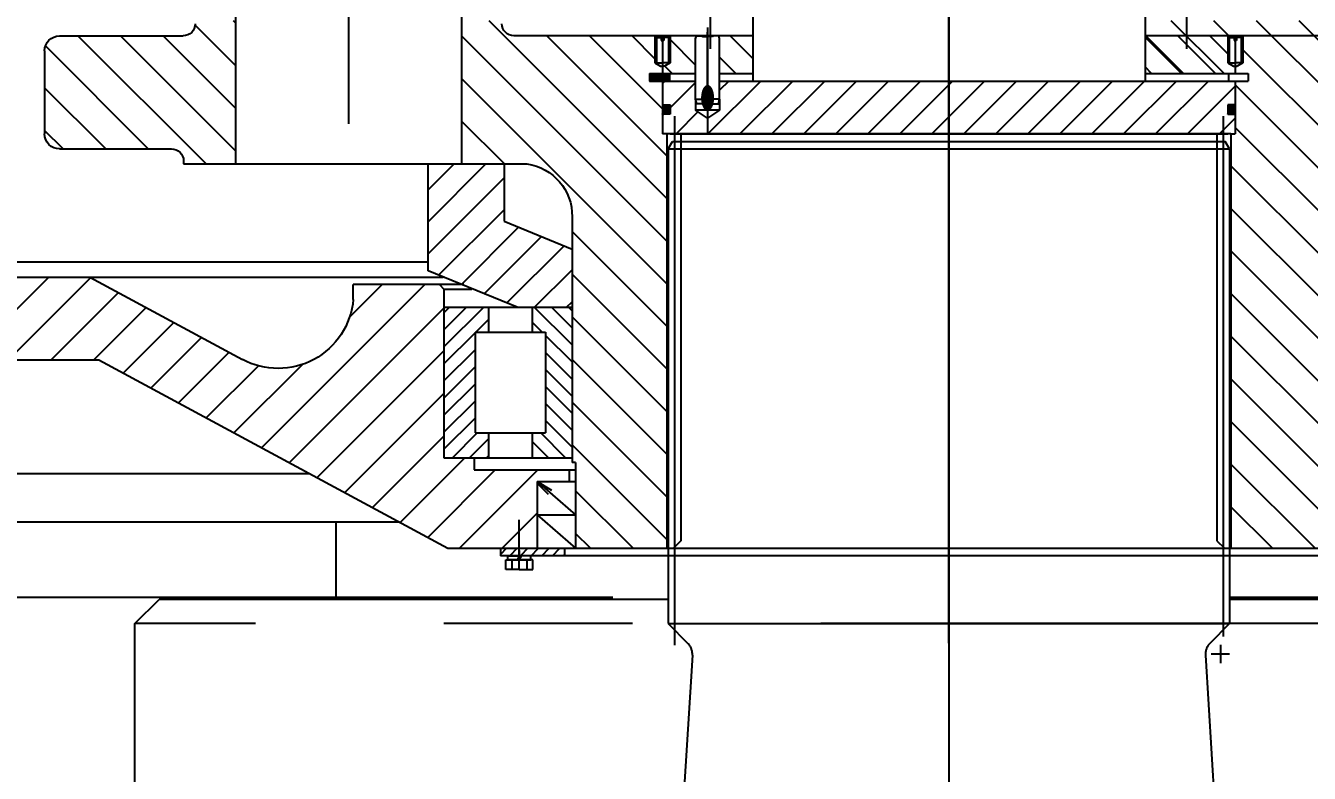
# Model space of a CAD drawing. Header units: millimetres. Extents: x 0 to 21000, y 0 to 14850.
# Drawn here: x 4313 to 5165, y 4808 to 5304 of the extents above; entities that cross this region are included whole.
import ezdxf
from ezdxf.enums import TextEntityAlignment as Align

# ---------------------------------------------------------------- set-up
doc = ezdxf.new("R2010")
doc.units = ezdxf.units.MM
doc.header["$LTSCALE"] = 500
for name, pattern in [('F', [0.75, 0.5, -0.25]), ('G', [2, 1.25, -0.25, 0.25, -0.25]), ('K', [2.5, 1.25, -0.25, 0.25, -0.25, 0.25, -0.25])]:
    doc.linetypes.add(name, pattern=pattern)
for name, color, linetype in [('01', 7, 'Continuous'), ('02', 1, 'Continuous'), ('04', 2, 'F'), ('05', 4, 'G'), ('07', 6, 'K'), ('08', 1, 'Continuous'), ('11', 3, 'Continuous')]:
    doc.layers.add(name, color=color, linetype=linetype)
doc.styles.get("Standard").update_dxf_attribs({"font": 'isocp', "width": 0.707, "bigfont": 'intecad.shx'})
doc.dimstyles.new('INTE', dxfattribs={"dimscale": 50, "dimtxt": 6, "dimasz": 3, "dimexe": 3, "dimexo": 0, "dimgap": 1, "dimtad": 1, "dimdec": 1, "dimdsep": 46, "dimtxsty": 'Standard', "dimcen": 0, "dimclrd": 1, "dimclre": 1, "dimclrt": 3, "dimaunit": 1, "dimadec": 0, "dimazin": 0, "dimtfac": 1, "dimtdec": 1, "dimtmove": 0, "dimatfit": 0, "dimfxl": 0, "dimarcsym": 0})
pattern_1 = [(45, (-4234.459, 16441.764), (-14.14214, 14.14214), [])]
pattern_2 = [(135, (-7977.256, 11116.509), (-10.6066, -10.6066), [])]
pattern_3 = [(45, (-7977.25642, 11116.50903), (-0.0707106781, 0.0707106781), [])]

# ---------------------------------------------------------------- blocks, each defined once
blk = doc.blocks.new('*U209')
at = {"layer": '01'}
for p, q in [((-7.7, 2.6), (-7.7, 0)), ((0, 2.6), (-7.7, 2.6)), ((-7.7, 0), (0, 0)), ((0, 0), (-1.5, 2.6)), ((0, 2.6), (1.5, 0)), ((0, 2.6), (7.7, 2.6)), ((7.7, 0), (0, 0)), ((7.7, 2.6), (7.7, 0))]:
    blk.add_line(p, q, dxfattribs=at)
at = {"layer": '05'}
blk.add_line((0, 4.7), (0, -2.1), dxfattribs=at)
blk = doc.blocks.new('FDSDSDFG')
at = {"layer": '02'}
h = blk.add_hatch(dxfattribs=at)
h.set_pattern_fill('_USER', color=256, scale=20, angle=135, style=0, pattern_type=0)
h.set_pattern_definition([(135, (-7977.256, 11116.51), (-14.142136, -14.142136), [])])
h.paths.add_polyline_path([(-3582.28, 14442.96), (-3584.98, 14442.96, -0.414214), (-3604.98, 14462.96), (-3604.98, 14482.96), (-3616.85, 14482.96), (-3616.85, 14507.96), (-3640.76, 14507.96), (-3640.76, 14532.96), (-3641.76, 14532.96), (-3641.76, 14507.96), (-3641.76, 14457.96), (-3644.16, 14457.96), (-3644.16, 14447.96), (-3653.76, 14442.42), (-3663.36, 14447.96), (-3663.36, 14457.96), (-3665.76, 14457.96), (-3665.76, 14507.96), (-3679.98, 14507.96), (-3679.98, 14372.37), (-3582.28, 14344.93)])
h.paths.add_polyline_path([(-3582.28, 14344.93), (-3679.98, 14372.37), (-3679.98, 14007.96), (-3694.38, 14007.96), (-3694.38, 13942.96), (-3645.09, 13942.96), (-3644.46, 13943.22), (-3644.46, 13971.96), (-3644.46, 13978.66), (-3642.46, 13978.66), (-3642.46, 13985.86), (-3634.46, 13991.17), (-3626.46, 13985.86), (-3626.46, 13978.66), (-3624.46, 13978.66), (-3624.46, 13971.96), (-3624.46, 13951.49), (-3607.48, 13958.51), (-3607.48, 13972.96), (-3594.98, 13972.96), (-3594.98, 14117.96, -0.308559), (-3582.28, 14136.58)])
h.paths.add_polyline_path([(-3736.38, 14007.96), (-3764.98, 14007.96), (-3764.98, 13942.96), (-3736.38, 13942.96)])
h.paths.add_polyline_path([(-2194.98, 14490.75), (-2209.2, 14493.73), (-2209.2, 14457.96), (-2211.6, 14457.96), (-2211.6, 14447.96), (-2221.2, 14442.42), (-2230.8, 14447.96), (-2230.8, 14457.96), (-2233.2, 14457.96), (-2233.2, 14498.77), (-2258.03, 14503.98), (-2258.03, 14482.96), (-2269.98, 14482.96), (-2269.98, 14462.96, -0.414214), (-2289.98, 14442.96), (-2292.68, 14442.96), (-2292.68, 14252.66), (-2194.98, 14224.56)])
h.paths.add_polyline_path([(-2194.98, 14224.56), (-2292.68, 14252.66), (-2292.68, 14197.15), (-2194.98, 14151.97)])
h.paths.add_polyline_path([(-2292.68, 14197.15), (-2292.68, 14136.58, -0.308559), (-2279.98, 14117.96), (-2279.98, 14061.64), (-2194.98, 14016.12), (-2194.98, 14151.97)])
h.paths.add_polyline_path([(-2279.98, 14061.64), (-2279.98, 13972.96), (-2267.48, 13972.96), (-2267.48, 13942.96), (-2250.5, 13942.96), (-2250.5, 13971.96), (-2250.5, 13978.66), (-2248.5, 13978.66), (-2248.5, 13985.86), (-2240.5, 13991.17), (-2232.5, 13985.86), (-2232.5, 13978.66), (-2230.5, 13978.66), (-2230.5, 13971.96), (-2230.5, 13942.96), (-2180.58, 13942.96), (-2180.58, 14007.96), (-2194.98, 14007.96), (-2194.98, 14016.12)])
h.paths.add_polyline_path([(-2109.98, 14007.96), (-2138.58, 14007.96), (-2138.58, 13985.92), (-2109.98, 13970.6)])
h.paths.add_polyline_path([(-2138.58, 13985.92), (-2138.58, 13942.96), (-2109.98, 13942.96), (-2109.98, 13970.6)])
h.paths.add_polyline_path([(-2255.74, 14348.34), (-2240.56, 14348.34), (-2240.56, 14368.03), (-2255.74, 14368.03)], flags=24)
at = {"layer": '02', "linetype": 'Continuous'}
h = blk.add_hatch(dxfattribs=at)
h.set_pattern_fill('_USER', color=1, scale=20, angle=45, style=0, pattern_type=0)
h.set_pattern_definition(pattern_1)
h.paths.add_polyline_path([(-3260.78, 14452.96), (-3191.48, 14452.96), (-3191.48, 14529.96), (-3223.29, 14529.96, -0.414214), (-3226.29, 14532.96), (-3256.78, 14532.96), (-3255.78, 14531.96), (-3255.78, 14508.12), (-3259.53, 14505.96), (-3260.78, 14505.96)])
h.paths.add_polyline_path([(-3260.78, 14132.96), (-3260.78, 14037.96), (-3217.48, 14037.96, -0.133436), (-3200.75, 14030.9), (-3132.48, 14107.86), (-3132.48, 14121.96), (-3131.48, 14122.96), (-3128.28, 14122.96), (-3128.28, 14119.96), (-3127.48, 14119.96), (-3126.68, 14119.96), (-3126.68, 14122.96), (-3123.48, 14122.96), (-3122.48, 14121.96), (-3122.48, 14105.12), (-3126.23, 14102.96), (-3127.48, 14102.96), (-3127.48, 14097.96), (-3067.63, 14097.96), (-3067.63, 14132.96), (-3225.75, 14132.96)])
h.paths.add_polyline_path([(-3127.48, 14069.18), (-3127.48, 14092.96), (-3131.08, 14092.96), (-3187.48, 14002.78), (-3187.48, 13914.62)])
h.paths.add_polyline_path([(-3131.08, 14092.96), (-3136.06, 14092.96), (-3136.06, 14097.96), (-3127.48, 14097.96), (-3127.48, 14102.96), (-3128.73, 14102.96), (-3132.48, 14105.12), (-3132.48, 14107.86), (-3200.75, 14030.9, -0.235794), (-3187.48, 14002.96), (-3187.48, 14002.78)])
h.paths.add_polyline_path([(-3187.48, 13914.62), (-3187.48, 13839.96), (-3185.13, 13839.96), (-3185.13, 13782.96), (-3124.63, 13782.96), (-3124.63, 14057.96), (-3127.48, 14057.96), (-3127.48, 14069.18)])
h.paths.add_polyline_path([(-3527.48, 14122.96, 0.414214), (-3537.48, 14112.96), (-3537.48, 14057.96, 0.414214), (-3527.48, 14047.96), (-3453.21, 14047.96, -0.393493), (-3445.23, 14040.53), (-3410.78, 14053.03), (-3410.78, 14132.96), (-3437.51, 14132.96), (-3437.51, 14130.96, -0.414214), (-3445.51, 14122.96)])
h.paths.add_polyline_path([(-3437.51, 14452.96), (-3410.78, 14452.96), (-3410.78, 14505.96), (-3412.03, 14505.96), (-3415.78, 14508.12), (-3415.78, 14531.96), (-3414.78, 14532.96), (-3436.97, 14532.96, -0.414214), (-3439.97, 14529.96), (-3525.37, 14529.96), (-3526.47, 14529.96), (-3537.48, 14523.85), (-3537.48, 14479.87)])
h.paths.add_polyline_path([(-3136.72, 14086.18), (-3121.55, 14086.18), (-3121.55, 14105.87), (-3136.72, 14105.87)], flags=25)
h.paths.add_polyline_path([(-3132.92, 14106.26), (-3117.75, 14106.26), (-3117.75, 14125.96), (-3132.92, 14125.96)], flags=25)
h.paths.add_polyline_path([(-3085.36, 14098.29), (-3070.19, 14098.29), (-3070.19, 14117.98), (-3085.36, 14117.98)], flags=24)
h.paths.add_polyline_path([(-3132.53, 14065.33), (-3117.36, 14065.33), (-3117.36, 14085.02), (-3132.53, 14085.02)], flags=25)
h = blk.add_hatch(dxfattribs=at)
h.set_pattern_fill('_USER', color=1, scale=20, angle=45, style=0, pattern_type=0)
h.set_pattern_definition(pattern_1)
h.paths.add_polyline_path([(-2337.48, 14479.87), (-2337.48, 14504.46), (-2450.57, 14532.96), (-2460.18, 14532.96), (-2459.18, 14531.96), (-2459.18, 14508.12), (-2462.93, 14505.96), (-2464.18, 14505.96), (-2464.18, 14504.58), (-2464.18, 14452.96), (-2437.45, 14452.96)])
h.paths.add_polyline_path([(-2337.48, 14504.46), (-2337.48, 14524.96, 0.414214), (-2342.48, 14529.96), (-2352.99, 14529.96), (-2434.99, 14529.96, -0.414214), (-2437.99, 14532.96), (-2450.57, 14532.96)])
h.paths.add_polyline_path([(-2429.45, 14122.96, -0.414214), (-2437.45, 14130.96), (-2437.45, 14132.96), (-2464.18, 14132.96), (-2464.18, 14037.96), (-2429.75, 14037.96), (-2429.75, 14039.96, -0.414214), (-2421.75, 14047.96), (-2347.48, 14047.96, 0.414214), (-2337.48, 14057.96), (-2337.48, 14085.84), (-2399.76, 14122.96)])
h.paths.add_polyline_path([(-2399.76, 14122.96), (-2337.48, 14085.84), (-2337.48, 14112.96, 0.414214), (-2347.48, 14122.96)], flags=16)
h.paths.add_polyline_path([(-2614.18, 14505.96), (-2615.43, 14505.96), (-2619.18, 14508.12), (-2619.18, 14531.96), (-2618.18, 14532.96), (-2656.97, 14532.96, -0.414214), (-2659.97, 14529.96), (-2683.48, 14529.96), (-2683.48, 14452.96), (-2614.18, 14452.96)])
h.paths.add_polyline_path([(-2657.48, 14037.96), (-2614.18, 14037.96), (-2614.18, 14132.96), (-2640.91, 14132.96), (-2640.91, 14130.96, -0.41727), (-2648.99, 14122.96), (-2742.48, 14122.96), (-2742.48, 14105.12), (-2746.23, 14102.96), (-2747.48, 14102.96), (-2747.48, 14097.96), (-2738.89, 14097.96), (-2738.89, 14092.96), (-2747.48, 14092.96), (-2747.48, 14057.96), (-2750.33, 14057.96), (-2750.33, 13959.56), (-2710.94, 13782.96), (-2689.83, 13782.96), (-2689.83, 13839.96), (-2687.48, 13839.96), (-2687.48, 14002.96, -0.381225)])
h.paths.add_polyline_path([(-2750.33, 13959.56), (-2750.33, 13782.96), (-2710.94, 13782.96)])
h.paths.add_polyline_path([(-2408.74, 14469.25), (-2393.57, 14469.25), (-2393.57, 14488.94), (-2408.74, 14488.94)], flags=24)
h.paths.add_polyline_path([(-2665.84, 14072.96), (-2665.84, 14041.85), (-2701.84, 14041.85), (-2701.84, 14072.96)], flags=24)
h = blk.add_hatch(dxfattribs=at)
h.set_pattern_fill('_USER', color=1, scale=15, angle=45, style=0, pattern_type=0)
h.set_pattern_definition([(45, (-7977.256, 11116.509), (-10.6066, 10.6066), [])])
h.paths.add_polyline_path([(-3122.48, 14105.12), (-3126.23, 14102.96), (-3127.48, 14102.96), (-3127.48, 14097.96), (-3067.63, 14097.96), (-3067.63, 14122.96), (-3122.48, 14122.96)])
h.paths.add_polyline_path([(-2785.4, 14120.96), (-2784.87, 14122.96), (-2807.33, 14122.96), (-2807.33, 14097.96), (-2785.4, 14097.96)])
h.paths.add_polyline_path([(-2769.4, 14097.96), (-2747.48, 14097.96), (-2747.48, 14099.72), (-2747.48, 14102.96), (-2748.73, 14102.96), (-2752.48, 14105.12), (-2752.48, 14122.96), (-2769.94, 14122.96), (-2769.4, 14120.96)])
h.paths.add_polyline_path([(-3132.92, 14106.26), (-3117.75, 14106.26), (-3117.75, 14125.96), (-3132.92, 14125.96)], flags=9)
h.paths.add_polyline_path([(-3136.72, 14086.18), (-3121.55, 14086.18), (-3121.55, 14105.87), (-3136.72, 14105.87)], flags=9)
h.paths.add_polyline_path([(-3085.36, 14098.29), (-3070.19, 14098.29), (-3070.19, 14117.98), (-3085.36, 14117.98)], flags=24)
h = blk.add_hatch(dxfattribs=at)
h.set_pattern_fill('_USER', color=1, scale=15, angle=135, style=0, pattern_type=0)
h.set_pattern_definition(pattern_2)
h.paths.add_polyline_path([(-3127.48, 14092.96), (-3127.48, 14077.12), (-3122.48, 14077.12), (-3122.48, 14071.12), (-3126.72, 14071.12), (-3127.48, 14069.18), (-3127.48, 14057.96), (-3124.63, 14057.96), (-3078.72, 14057.96), (-3078.4, 14092.96)])
h.paths.add_polyline_path([(-3078.4, 14092.96), (-3078.72, 14057.96), (-2937.48, 14057.96), (-2937.48, 14092.96)])
h.paths.add_polyline_path([(-2937.48, 14092.96), (-2937.48, 14057.96), (-2777.4, 14057.96), (-2777.4, 14068.27), (-2785.4, 14073.58), (-2785.4, 14080.96), (-2785.4, 14092.96)])
h.paths.add_polyline_path([(-2752.48, 14071.12), (-2752.48, 14077.12), (-2747.48, 14077.12), (-2747.48, 14092.96), (-2769.4, 14092.96), (-2769.4, 14080.96), (-2769.4, 14073.58), (-2774.94, 14069.9), (-2772.27, 14057.96), (-2747.48, 14057.96), (-2747.48, 14071.12)])
h.paths.add_polyline_path([(-3136.72, 14086.18), (-3121.55, 14086.18), (-3121.55, 14105.87), (-3136.72, 14105.87)], flags=9)
h.paths.add_polyline_path([(-3132.53, 14065.33), (-3117.36, 14065.33), (-3117.36, 14085.02), (-3132.53, 14085.02)], flags=9)
h.paths.add_polyline_path([(-2980.3, 14068.39), (-2965.13, 14068.39), (-2965.13, 14088.08), (-2980.3, 14088.08)], flags=24)
h = blk.add_hatch(dxfattribs=at)
h.set_pattern_fill('_USER', color=1, scale=0.1, angle=45, style=0, pattern_type=0)
h.set_pattern_definition(pattern_3)
h.paths.add_polyline_path([(-2752.08, 14097.96), (-2752.08, 14092.96), (-2738.89, 14092.96), (-2738.89, 14097.96)])
h.paths.add_polyline_path([(-3136.72, 14086.18), (-3121.55, 14086.18), (-3121.55, 14105.87), (-3136.72, 14105.87)], flags=9)
at = {"layer": '02'}
h = blk.add_hatch(dxfattribs=at)
h.set_pattern_fill('_USER', color=256, scale=0.1, angle=45, style=0, pattern_type=0)
h.set_pattern_definition(pattern_3)
h.paths.add_polyline_path([(-3122.48, 14077.12), (-3127.48, 14077.12), (-3127.48, 14071.12), (-3122.48, 14071.12)])
h = blk.add_hatch(dxfattribs=at)
h.set_pattern_fill('_USER', color=256, scale=0.1, angle=45, style=0, pattern_type=0)
h.set_pattern_definition(pattern_3)
h.paths.add_polyline_path([(-2747.48, 14077.12), (-2752.48, 14077.12), (-2752.48, 14071.12), (-2747.48, 14071.12)])
at = {"layer": '02', "linetype": 'Continuous'}
h = blk.add_hatch(dxfattribs=at)
h.set_pattern_fill('_USER', color=1, scale=15, angle=135, style=0, pattern_type=0)
h.set_pattern_definition(pattern_2)
h.paths.add_polyline_path([(-3283.05, 14037.96), (-3283.05, 13967.01), (-3264.22, 13959.35), (-3229.41, 13998.59), (-3232.63, 13999.91), (-3232.63, 14037.96)])
h.paths.add_polyline_path([(-3198.07, 13985.84), (-3229.41, 13998.59), (-3264.22, 13959.35), (-3224.69, 13943.27)])
h.paths.add_polyline_path([(-3224.69, 13943.27), (-3223.93, 13942.96), (-3187.48, 13942.96), (-3187.48, 13981.54), (-3198.07, 13985.84)])
h.paths.add_polyline_path([(-2642.33, 13999.91), (-2687.48, 13981.54), (-2687.48, 13942.96), (-2651.02, 13942.96), (-2591.9, 13967.01), (-2591.9, 14037.96), (-2642.33, 14037.96)])
h.paths.add_polyline_path([(-3273.37, 13993.37), (-3258.2, 13993.37), (-3258.2, 14013.06), (-3273.37, 14013.06)], flags=24)
h = blk.add_hatch(dxfattribs=at)
h.set_pattern_fill('_USER', color=1, scale=20, angle=-45, style=0, pattern_type=0)
h.set_pattern_definition([(315, (-4234.459, 16441.764), (14.14214, 14.14214), [])])
h.paths.add_polyline_path([(-2367.48, 13962.96), (-2468.72, 13908.28, -0.539657), (-2542.29, 13947.96), (-2542.29, 13957.96), (-2599.48, 13957.96), (-2602.48, 13954.96), (-2602.48, 13865.82), (-2544.29, 13815.73), (-2373.52, 13907.96), (-2251.5, 13907.96), (-2251.5, 13942.96), (-2267.48, 13942.96), (-2267.48, 13962.96)])
h.paths.add_polyline_path([(-2622.48, 13834.96), (-2685.48, 13834.96), (-2685.48, 13827.36), (-2664.43, 13827.36), (-2664.43, 13805.16), (-2664.43, 13782.96), (-2604.98, 13782.96), (-2544.29, 13815.73), (-2602.48, 13865.82), (-2602.48, 13842.96), (-2622.48, 13842.96)])
h.paths.add_polyline_path([(-2229.5, 13917.99), (-2217.02, 13907.96), (-2213.52, 13907.96), (-2213.52, 13942.96), (-2229.5, 13942.96)])
h.paths.add_polyline_path([(-2404.86, 13907.62), (-2389.69, 13907.62), (-2389.69, 13927.31), (-2404.86, 13927.31)], flags=24)
at = {"layer": '02', "linetype": 'Continuous', "ltscale": 0.8}
h = blk.add_hatch(dxfattribs=at)
h.set_pattern_fill('_USER', color=1, scale=8, angle=135, style=0, pattern_type=0)
h.set_pattern_definition([(45, (-6953.287, 9919.867), (5.656854, -5.656854), [])])
h.paths.add_polyline_path([(-2687.48, 13942.96), (-2660.98, 13942.96), (-2660.98, 13926.38), (-2669.85, 13926.38), (-2669.85, 13859.53), (-2660.98, 13859.53), (-2660.98, 13842.96), (-2687.48, 13842.96)])
h.paths.add_polyline_path([(-3187.48, 13842.96), (-3213.98, 13842.96), (-3213.98, 13859.53), (-3205.11, 13859.53), (-3205.11, 13926.38), (-3213.98, 13926.38), (-3213.98, 13942.96), (-3187.48, 13942.96)])
at = {"layer": '02', "linetype": 'Continuous'}
h = blk.add_hatch(dxfattribs=at)
h.set_pattern_fill('_USER', color=1, scale=5, angle=135, style=0, pattern_type=0)
h.set_pattern_definition([(135, (-7977.2564, 11116.509), (-3.535534, -3.535534), [])])
h.paths.add_polyline_path([(-2667, 13777.96), (-2670.78, 13782.96), (-2682.48, 13782.96), (-2682.48, 13777.96)])
h.paths.add_polyline_path([(-2652.48, 13777.96), (-2652.48, 13782.96), (-2670.78, 13782.96), (-2667, 13777.96)])
h.paths.add_polyline_path([(-2644.78, 13777.96), (-2639.98, 13777.96), (-2639.98, 13782.96), (-2652.48, 13782.96), (-2652.48, 13777.96)])
at = {"layer": '11', "ltscale": 0.8}
h = blk.add_hatch(dxfattribs=at)
h.set_pattern_fill('_USER', color=256, scale=8, angle=45, style=0, pattern_type=0)
h.set_pattern_definition([(135, (-6953.287, 9919.867), (5.656854, 5.656854), [])])
h.paths.add_polyline_path([(-2623.11, 13859.53), (-2631.98, 13859.53), (-2631.98, 13842.96), (-2602.48, 13842.96), (-2602.48, 13942.96), (-2631.98, 13942.96), (-2631.98, 13926.38), (-2623.11, 13926.38)])
h.paths.add_polyline_path([(-3272.48, 13842.96), (-3242.98, 13842.96), (-3242.98, 13859.53), (-3251.85, 13859.53), (-3251.85, 13926.38), (-3242.98, 13926.38), (-3242.98, 13942.96), (-3272.48, 13942.96)])
at = {"layer": '01', "ltscale": 0.8}
for p, q in [((-2614.18, 14505.96), (-2614.18, 14037.96)), ((-2464.18, 14505.96), (-2464.18, 14037.96)), ((-3217.83, 14122.96), (-3067.63, 14122.96)), ((-3131.48, 14122.96), (-3132.48, 14121.96)), ((-3132.48, 14122.96), (-3132.48, 14105.12)), ((-3132.48, 14121.96), (-3128.28, 14121.96)), ((-3128.28, 14122.96), (-3131.48, 14122.96)), ((-3128.28, 14122.96), (-3128.28, 14119.96)), ((-3126.68, 14122.96), (-3126.68, 14119.96)), ((-3126.68, 14122.96), (-3123.48, 14122.96)), ((-3122.48, 14121.96), (-3126.68, 14121.96)), ((-3123.48, 14122.96), (-3122.48, 14121.96)), ((-3122.48, 14122.96), (-3122.48, 14105.12)), ((-2807.33, 14122.96), (-2648.83, 14122.96)), ((-2751.48, 14122.96), (-2752.48, 14121.96)), ((-2752.48, 14122.96), (-2752.48, 14105.12)), ((-2752.48, 14121.96), (-2748.28, 14121.96)), ((-2748.28, 14122.96), (-2751.48, 14122.96)), ((-2748.28, 14122.96), (-2748.28, 14119.96)), ((-2746.68, 14122.96), (-2743.48, 14122.96)), ((-2746.68, 14122.96), (-2746.68, 14119.96)), ((-2742.48, 14121.96), (-2746.68, 14121.96)), ((-2743.48, 14122.96), (-2742.48, 14121.96)), ((-2742.48, 14122.96), (-2742.48, 14105.12)), ((-2347.48, 14122.96), (-2429.45, 14122.96)), ((-3128.28, 14119.96), (-3127.48, 14119.96)), ((-3126.68, 14119.96), (-3127.48, 14119.96)), ((-2748.28, 14119.96), (-2747.48, 14119.96)), ((-2746.68, 14119.96), (-2747.48, 14119.96)), ((-2337.48, 14112.96), (-2337.48, 14057.96)), ((-3132.48, 14105.12), (-3127.48, 14105.12)), ((-3132.48, 14105.12), (-3128.73, 14102.96)), ((-3122.48, 14105.12), (-3127.48, 14105.12)), ((-3127.48, 14103.72), (-3127.48, 14097.96)), ((-3122.48, 14105.12), (-3126.23, 14102.96)), ((-2752.48, 14105.12), (-2748.73, 14102.96)), ((-2752.48, 14105.12), (-2747.48, 14105.12)), ((-2742.48, 14105.12), (-2747.48, 14105.12)), ((-2742.48, 14105.12), (-2746.23, 14102.96)), ((-3126.23, 14102.96), (-3128.73, 14102.96)), ((-3127.48, 14092.96), (-3127.48, 14057.96)), ((-2747.48, 14092.96), (-2747.48, 14057.96)), ((-3127.48, 14077.12), (-3122.48, 14077.12)), ((-3122.48, 14071.12), (-3127.48, 14071.12)), ((-3122.48, 14077.12), (-3122.48, 14071.12)), ((-2752.48, 14077.12), (-2752.48, 14071.12)), ((-2747.48, 14077.12), (-2752.48, 14077.12)), ((-2752.48, 14071.12), (-2747.48, 14071.12)), ((-3124.63, 14057.96), (-3127.48, 14057.96)), ((-3124.63, 14057.96), (-3124.63, 13782.96)), ((-3124.63, 14057.96), (-2747.48, 14057.96)), ((-2752.48, 14057.96), (-3122.48, 14057.96)), ((-3115.28, 14057.96), (-3115.28, 13787.96)), ((-2759.68, 14057.96), (-2759.68, 13787.96)), ((-2750.33, 14057.96), (-2750.33, 13782.96)), ((-2347.48, 14047.96), (-2421.75, 14047.96)), ((-2429.75, 14037.96), (-2657.48, 14037.96)), ((-2429.75, 14039.96), (-2429.75, 14037.96)), ((-2687.48, 14002.96), (-2687.48, 13839.96)), ((-2267.48, 13972.96), (-2591.9, 13972.96)), ((-2267.48, 13972.96), (-2591.9, 13972.96)), ((-2267.48, 13962.96), (-2601.87, 13962.96)), ((-2267.48, 13962.96), (-2594.5, 13962.96)), ((-2367.48, 13962.96), (-2468.72, 13908.28)), ((-2615.71, 13957.96), (-2542.29, 13957.96)), ((-2599.48, 13957.96), (-2602.48, 13954.96)), ((-2602.48, 13954.96), (-2602.48, 13842.96)), ((-2542.29, 13947.96), (-2542.29, 13957.96)), ((-2602.48, 13942.96), (-2687.48, 13942.96)), ((-2660.98, 13942.96), (-2660.98, 13926.38)), ((-2631.98, 13942.96), (-2631.98, 13926.38)), ((-2669.85, 13926.38), (-2669.85, 13859.53)), ((-2623.11, 13926.38), (-2669.85, 13926.38)), ((-2623.11, 13926.38), (-2623.11, 13859.53)), ((-2373.52, 13907.96), (-2604.98, 13782.96)), ((-2213.52, 13907.96), (-2373.52, 13907.96)), ((-2213.52, 13907.96), (-2373.52, 13907.96)), ((-2623.11, 13859.53), (-2669.85, 13859.53)), ((-2660.98, 13859.53), (-2660.98, 13842.96)), ((-2631.98, 13859.53), (-2631.98, 13842.96)), ((-2602.48, 13842.96), (-2687.48, 13842.96)), ((-2622.48, 13842.96), (-2622.48, 13834.96)), ((-2622.48, 13834.96), (-2689.83, 13834.96)), ((-2685.48, 13834.96), (-2685.48, 13827.36)), ((-2685.48, 13827.96), (-2685.48, 13827.36)), ((-3115.28, 13787.96), (-3120.28, 13782.96)), ((-2759.68, 13787.96), (-2754.68, 13782.96)), ((-3123.73, 13782.96), (-3269.98, 13782.96)), ((-2937.48, 13782.96), (-3269.98, 13782.96)), ((-2604.98, 13782.96), (-2937.38, 13782.96)), ((-2604.98, 13782.96), (-2751.23, 13782.96)), ((-2682.48, 13782.96), (-2682.48, 13777.96)), ((-2639.98, 13782.96), (-2639.98, 13777.96)), ((-3234.98, 13777.96), (-2937.48, 13777.96)), ((-2937.38, 13777.96), (-2639.98, 13777.96))]:
    blk.add_line(p, q, dxfattribs=at)
at = {"layer": '01', "color": 7, "linetype": 'Continuous', "ltscale": 0.8}
for p, q in [((-3067.63, 14139.96), (-3067.63, 14092.96)), ((-2807.33, 14139.96), (-2807.33, 14092.96)), ((-2747.48, 14103.72), (-2747.48, 14097.96)), ((-3067.63, 14097.96), (-3136.06, 14097.96)), ((-3136.06, 14097.96), (-3136.06, 14092.96)), ((-3122.88, 14097.96), (-3122.88, 14092.96)), ((-2785.4, 14097.96), (-2807.33, 14097.96)), ((-2738.89, 14097.96), (-2769.4, 14097.96)), ((-2752.08, 14097.96), (-2752.08, 14092.96)), ((-2748.73, 14102.96), (-2747.48, 14102.96)), ((-2746.23, 14102.96), (-2747.48, 14102.96)), ((-2747.48, 14099.72), (-2747.48, 14097.96)), ((-2738.89, 14097.96), (-2738.89, 14092.96)), ((-2785.4, 14092.96), (-3136.06, 14092.96)), ((-2738.89, 14092.96), (-2769.4, 14092.96)), ((-2642.33, 14037.96), (-2642.33, 13999.91)), ((-2591.9, 13967.01), (-2591.9, 14037.96)), ((-3119.48, 13792.96), (-3119.48, 13782.96)), ((-2755.48, 13792.96), (-2755.48, 13782.96))]:
    blk.add_line(p, q, dxfattribs=at)
at = {"layer": '01', "color": 7, "linetype": 'Continuous'}
for p, q in [((-2785.4, 14120.96), (-2784.87, 14122.96)), ((-2785.4, 14080.96), (-2785.4, 14120.96)), ((-2784.87, 14122.96), (-2777.4, 14122.96)), ((-2781.4, 14122.96), (-2780.6, 14122.5)), ((-2780.6, 14122.5), (-2777.4, 14122.5)), ((-2769.94, 14122.96), (-2777.4, 14122.96)), ((-2774.2, 14122.5), (-2777.4, 14122.5)), ((-2773.4, 14122.96), (-2774.2, 14122.5)), ((-2769.4, 14120.96), (-2769.94, 14122.96)), ((-2769.4, 14080.96), (-2769.4, 14120.96)), ((-2785.4, 14080.96), (-2777.4, 14080.96)), ((-2784.6, 14077.96), (-2785.4, 14080.96)), ((-2785.4, 14080.96), (-2785.4, 14073.58)), ((-2777.4, 14077.96), (-2784.6, 14077.96)), ((-2769.4, 14080.96), (-2777.4, 14080.96)), ((-2777.4, 14077.96), (-2770.21, 14077.96)), ((-2770.21, 14077.96), (-2769.4, 14080.96)), ((-2769.4, 14080.96), (-2769.4, 14073.58)), ((-2785.4, 14073.58), (-2777.4, 14068.27)), ((-2785.4, 14073.58), (-2769.4, 14073.58)), ((-2777.4, 14068.27), (-2769.4, 14073.58)), ((-2651.02, 13942.96), (-2591.9, 13967.01)), ((-2689.83, 13839.96), (-2689.83, 13782.96)), ((-2664.43, 13827.36), (-2664.43, 13805.16)), ((-2664.43, 13805.16), (-2664.43, 13782.96))]:
    blk.add_line(p, q, dxfattribs=at)
at = {"layer": '01'}
for p, q in [((-2642.33, 13999.91), (-2687.48, 13981.54)), ((-2602.48, 13954.96), (-2621.01, 13954.96)), ((-2689.83, 13839.96), (-2687.48, 13839.96)), ((-2664.43, 13827.36), (-2689.83, 13827.36)), ((-2664.43, 13805.16), (-2689.83, 13805.16)), ((-2661.36, 13775.36), (-2652.48, 13775.36)), ((-2661.36, 13768.96), (-2661.36, 13775.36)), ((-2657.48, 13775.36), (-2657.48, 13768.96)), ((-2643.59, 13775.36), (-2652.48, 13775.36)), ((-2647.48, 13775.36), (-2647.48, 13768.96)), ((-2643.59, 13768.96), (-2643.59, 13775.36)), ((-2652.48, 13768.96), (-2661.36, 13768.96)), ((-2652.48, 13768.96), (-2643.59, 13768.96))]:
    blk.add_line(p, q, dxfattribs=at)
at = {"layer": '01', "ltscale": 0.8}
for centre, radius, start, end in [((-2648.91, 14130.96), 8, 270.59719, 0), ((-2429.45, 14130.96), 8, 180, 270), ((-2347.48, 14112.96), 10, 0, 90), ((-2347.48, 14057.96), 10, 270, 0), ((-2421.75, 14039.96), 8, 90, 180), ((-2652.86, 14003.64), 34.62, 97.66253, 181.13488), ((-2492.48, 13952.28), 50, 184.95591, 298.37117)]:
    blk.add_arc(centre, radius, start, end, dxfattribs=at)
at = {"layer": '02', "ltscale": 0.8}
for p, q in [((-3131.48, 14122.96), (-3131.48, 14104.55)), ((-3123.48, 14122.96), (-3123.48, 14104.55)), ((-2751.48, 14122.96), (-2751.48, 14104.55)), ((-2743.48, 14122.96), (-2743.48, 14104.55))]:
    blk.add_line(p, q, dxfattribs=at)
at = {"layer": '02', "color": 1, "linetype": 'Continuous'}
for p, q in [((-2664.43, 13827.36), (-2689.83, 13805.16)), ((-2664.43, 13827.36), (-2673.87, 13821.6)), ((-2664.43, 13826.2), (-2671.58, 13818.84)), ((-2664.43, 13805.16), (-2689.83, 13782.96))]:
    blk.add_line(p, q, dxfattribs=at)
at = {"layer": '04', "color": 2, "linetype": 'F'}
blk.add_line((-2777.4, 14075.56), (-2777.4, 14125.36), dxfattribs=at)
at = {"layer": '05', "color": 4, "linetype": 'G', "ltscale": 0.8}
for p, q in [((-3095.35, 14114.32), (-3095.35, 14701.67)), ((-2779.26, 14114.32), (-2779.26, 14701.67)), ((-2539.18, 14564.66), (-2539.18, 14020.72)), ((-2937.48, 14554.18), (-2937.48, 13703.57)), ((-3119.48, 14069.78), (-3119.48, 13767.25)), ((-2755.48, 14069.78), (-2755.48, 13767.25)), ((-2652.48, 13781.58), (-2652.48, 13775.58))]:
    blk.add_line(p, q, dxfattribs=at)
at = {"layer": '05', "ltscale": 0.8}
for p, q in [((-3127.48, 14122.96), (-3127.48, 14102.96)), ((-2747.48, 14122.96), (-2747.48, 14102.96))]:
    blk.add_line(p, q, dxfattribs=at)
at = {"layer": '05'}
for p, q in [((-2777.4, 14128.53), (-2777.4, 14057.96)), ((-2652.48, 13768.89), (-2652.48, 13801.91))]:
    blk.add_line(p, q, dxfattribs=at)
at = {"layer": '05', "rotation": 180}
blk.add_blockref('*U209', (-2652.48, 13777.96), dxfattribs=at)
at = {"layer": '02', "color": 1, "linetype": 'Continuous', "width": 0.605172}
blk.add_text('\\M+5A1F1', height=16, dxfattribs=at).set_placement((-2782.2, 14072.96), (-2772.6, 14072.96), align=Align.FIT)
blk = doc.blocks.new('*D335')
at = {"layer": '08', "color": 1, "lineweight": -2}
for p, q in [((4549.95, 11556.49), (2372.91, 11556.49)), ((2522.91, 4086.49), (2522.91, 11406.49)), ((4353.73, 3936.49), (2372.91, 3936.49))]:
    blk.add_line(p, q, dxfattribs=at)
at = {"layer": '08', "color": 1}
for points in [[(2497.91, 11406.49), (2547.91, 11406.49), (2522.91, 11556.49)], [(2497.91, 4086.49), (2547.91, 4086.49), (2522.91, 3936.49)]]:
    blk.add_solid(points, dxfattribs=at)
at = {"layer": 'Defpoints', "color": 0}
for p in [(2522.91, 11556.49), (4549.95, 11556.49), (4353.73, 3936.49)]:
    blk.add_point(p, dxfattribs=at)
at = {"layer": '08', "color": 3, "insert": (2322.88, 7746.49), "char_height": 300, "attachment_point": 5, "rotation": 90}
blk.add_mtext('7620', dxfattribs=at)
blk = doc.blocks.new('*D338')
at = {"layer": '08', "color": 1, "lineweight": -2}
for p, q in [((5458.65, 6557.39), (3610.64, 6557.39)), ((3760.64, 5267.39), (3760.64, 6407.39)), ((3985.01, 5117.39), (3610.64, 5117.39))]:
    blk.add_line(p, q, dxfattribs=at)
at = {"layer": '08', "color": 1}
for points in [[(3735.64, 6407.39), (3785.64, 6407.39), (3760.64, 6557.39)], [(3735.64, 5267.39), (3785.64, 5267.39), (3760.64, 5117.39)]]:
    blk.add_solid(points, dxfattribs=at)
at = {"layer": 'Defpoints', "color": 0}
for p in [(3760.64, 6557.39), (5458.65, 6557.39), (3985.01, 5117.39)]:
    blk.add_point(p, dxfattribs=at)
at = {"layer": '08', "color": 3, "insert": (3560.64, 5837.39), "char_height": 300, "attachment_point": 5, "rotation": 90}
blk.add_mtext('1440', dxfattribs=at)
blk = doc.blocks.new('errwrre')
at = {"layer": '05', "color": 142, "linetype": 'G'}
blk.add_line((-10919.37, 24598.14), (-9087.9, 24598.14), dxfattribs=at)
at = {"layer": '07', "color": 6, "linetype": 'K'}
for p, q in [((-10645.22, 24784.39), (-10645.22, 26858.14)), ((-10627.72, 25138.14), (-10627.72, 24058.14)), ((-10643.72, 25122.14), (-10643.72, 24784.39)), ((-10942.62, 24784.39), (-10947.62, 24781.5)), ((-10942.62, 24411.89), (-10942.62, 24784.39)), ((-10942.62, 24784.39), (-10627.62, 24784.39)), ((-10627.62, 24411.89), (-10627.62, 24784.39)), ((-10627.62, 24784.39), (-10614.47, 24771.24)), ((-10607.4, 24784.36), (-10607.4, 24772.25)), ((-10606.78, 24768.33), (-10285.82, 24788.13)), ((-10947.62, 24414.77), (-10947.62, 24781.5)), ((-10947.62, 24780.17), (-10618.98, 24780.17)), ((-10613.45, 24778.31), (-10601.34, 24778.31)), ((-10614.57, 24598.04), (-11155.56, 24598.04)), ((-10952.62, 24598.14), (-10796.62, 24598.14)), ((-10763.15, 24598.14), (-10573.37, 24598.14)), ((-10627.62, 24411.89), (-10614.47, 24425.03)), ((-10606.78, 24427.94), (-10285.82, 24408.14)), ((-10947.62, 24416.1), (-10613.33, 24416.1)), ((-10942.62, 24411.89), (-10947.62, 24414.77)), ((-10942.62, 24411.89), (-10627.62, 24411.89)), ((-10687.62, 24416.04), (-10677.62, 24416.04)), ((-10645.22, 23750.14), (-10645.22, 24411.89)), ((-10643.72, 24411.89), (-10643.72, 24074.14)), ((-10695.22, 23766.14), (-10695.22, 24233.05)), ((-10645.22, 24191.64), (-10695.22, 24191.64)), ((-10727.22, 23918.64), (-10727.22, 24173.79)), ((-10627.72, 24058.14), (-10643.72, 24074.14)), ((-10078.72, 24058.14), (-10627.72, 24058.14))]:
    blk.add_line(p, q, dxfattribs=at)
for centre, start, end in [((-10607.4, 24778.31), 225, 273.53169), ((-10607.4, 24417.96), 86.46831, 135)]:
    blk.add_arc(centre, 10, start, end, dxfattribs=at)

msp = doc.modelspace()

# ---------------------------------------------------------------- block references
at = {"layer": '01', "xscale": -1}
msp.add_blockref('FDSDSDFG', (1988.33, -8825.57), dxfattribs=at)
at = {"layer": '07', "rotation": 270}
msp.add_blockref('errwrre', (-19672.33, -5720.23), dxfattribs=at)

# ---------------------------------------------------------------- dimensions: what is measured, and where the dimension line sits
at = {"layer": '08'}
for base, p1, p2, picture, middle in [((2522.91, 11556.49), (4353.73, 3936.49), (4549.95, 11556.49), '*D335', (2322.88, 7746.49)), ((3760.64, 6557.39), (3985.01, 5117.39), (5458.65, 6557.39), '*D338', (3560.64, 5837.39))]:
    dim = msp.add_linear_dim(base=base, p1=p1, p2=p2, angle=270, dimstyle='INTE', dxfattribs=at)
    dim.commit()
    dim.dimension.update_dxf_attribs({"geometry": picture, "text_midpoint": middle})

doc.saveas('drawing.dxf')
